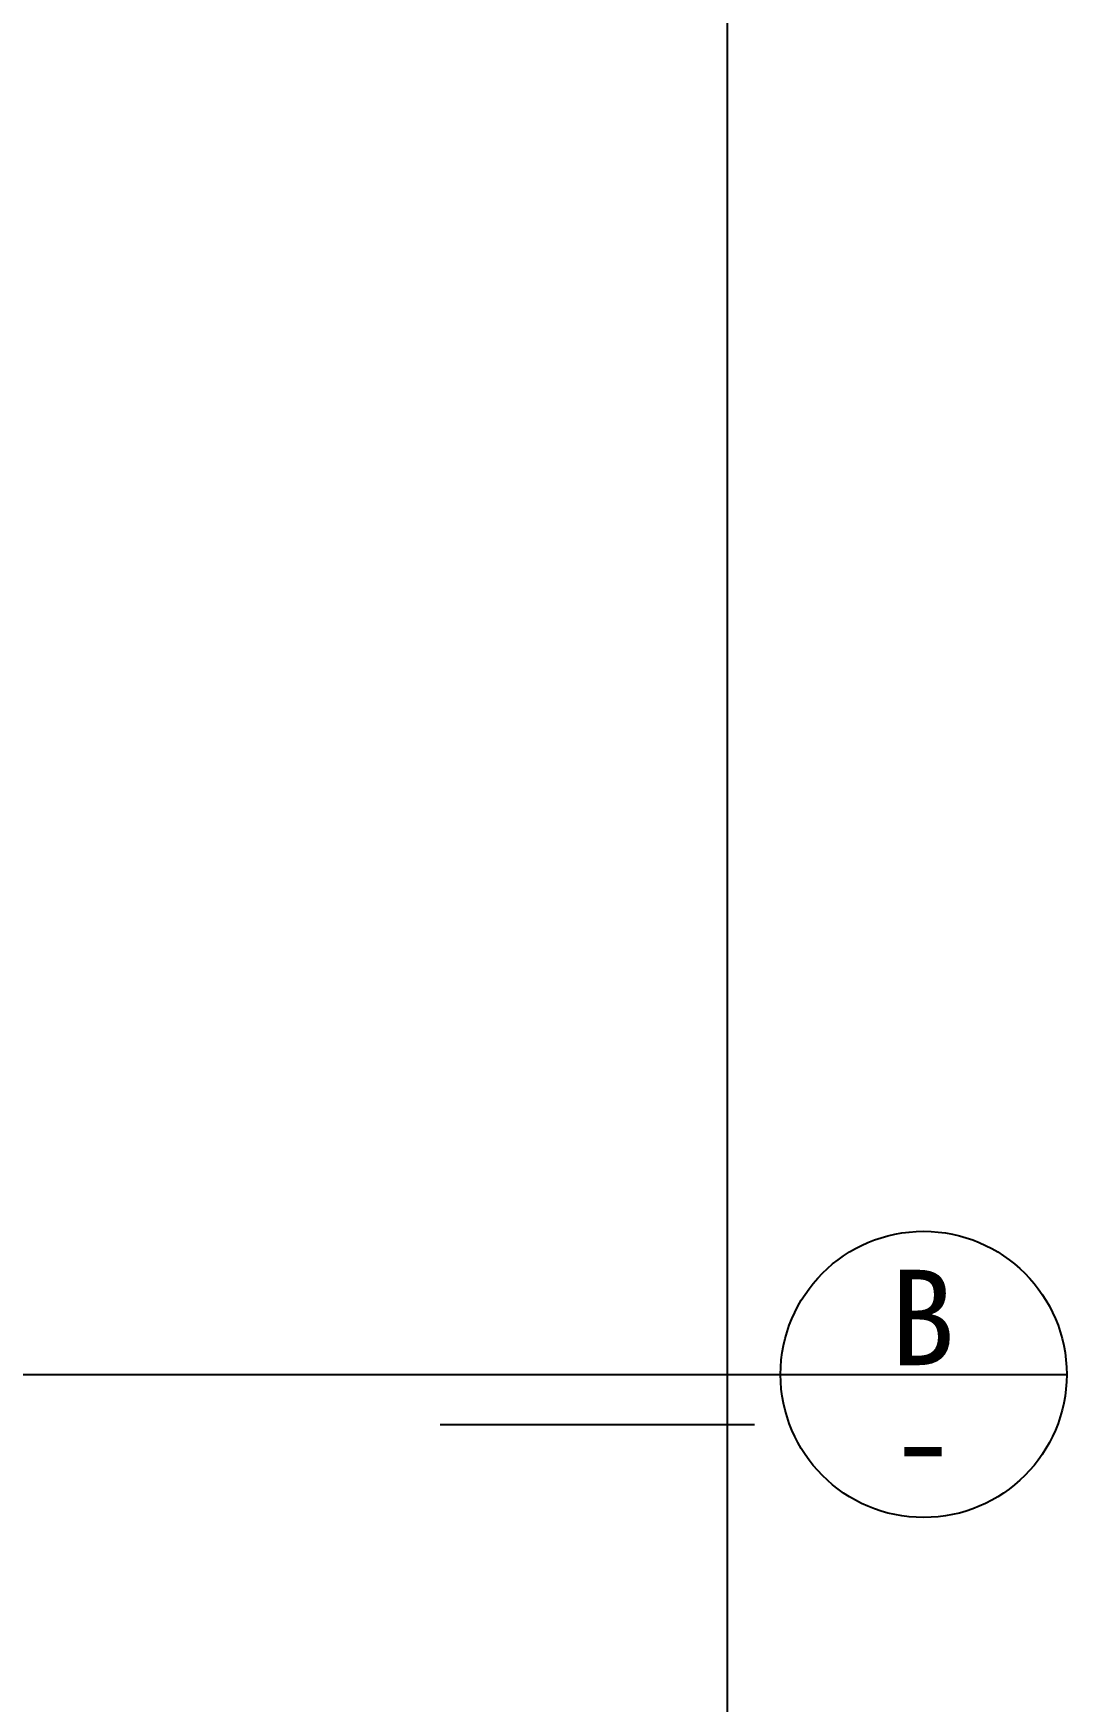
# Model space of a CAD drawing. Extents: x 1959 to 5877, y 3119 to 7489.
# Drawn here: x 5227 to 5877, y 5386 to 6435 of the extents above; entities that cross this region are included whole.
import ezdxf
from ezdxf.enums import TextEntityAlignment as Align

# ---------------------------------------------------------------- set-up
doc = ezdxf.new("R2010")
doc.units = 0
doc.header["$MEASUREMENT"] = 0
doc.layers.add('4', color=4, linetype='CONTINUOUS')
doc.layers.add('TEXT', color=3, linetype='CONTINUOUS')
doc.styles.add('HZ', font='SIMFANG0.TTF')

msp = doc.modelspace()

# ---------------------------------------------------------------- linework, layer by layer
at = {"layer": '4'}
msp.add_line((5663.5, 4206.4), (5663.5, 6906.4), dxfattribs=at)
at = {"layer": 'TEXT'}
for q in [(5697, 5591.3), (5680, 5591.3)]:
    msp.add_line((2278.2, 5591.3), q, dxfattribs=at)
for points in [[(5680, 5591.3), (5847, 5591.3)], [(5697, 5591.3), (5877, 5591.3)]]:
    msp.add_lwpolyline(points, dxfattribs=at)
at = {"layer": 'TEXT', "color": 1}
for points in [[(5482.9, 5559.8), (5644.6, 5559.8)], [(5518.8, 5559.8), (5680.5, 5559.8)]]:
    msp.add_lwpolyline(points, dxfattribs=at)
at = {"layer": 'TEXT'}
msp.add_circle((5787, 5591.3), 90, dxfattribs=at)

# ---------------------------------------------------------------- texts
at = {"layer": 'TEXT', "style": 'HZ'}
for s, p in [('B', (5786.3, 5597.1)), ('-', (5786.6, 5519.6))]:
    msp.add_text(s, height=60, dxfattribs=at).set_placement(p, align=Align.CENTER)

doc.saveas('drawing.dxf')
